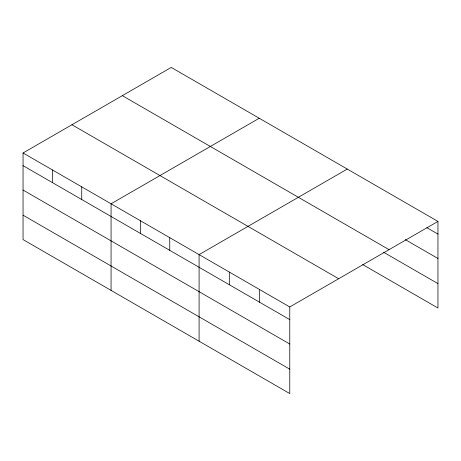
<?xml version="1.0" encoding="UTF-8"?>
<svg xmlns="http://www.w3.org/2000/svg" width="461" height="461" viewBox="0 0 461 461"><rect width="100%" height="100%" fill="white"/><g stroke="black" fill="none" stroke-linecap="round" stroke-linejoin="round"><path stroke-width="0.69" d="M23.05 152.977L289.773 306.968L289.773 393.573L23.05 239.582L23.05 152.977L171.227 67.427L437.95 221.418L437.95 308.023L362.686 264.574M259.249 118.241L111.066 203.791L111.066 290.401M347.266 169.06L199.089 254.61L199.089 341.215M289.773 306.968L437.95 221.418M426.846 227.682L437.95 234.09M405.254 239.611L437.95 258.488M122.332 95.658L389.049 249.649M383.661 252.282L437.95 283.624M71.951 124.747L338.668 278.732M23.05 165.649L289.773 319.64M23.05 190.047L289.773 344.039M23.05 215.183L289.773 369.175M259.543 289.514L259.543 302.191M229.313 272.059L229.313 284.737M169.746 237.669L169.746 250.346M140.409 220.733L140.409 233.404M81.73 186.855L81.73 199.527M52.387 169.913L52.387 182.591"/></g></svg>
